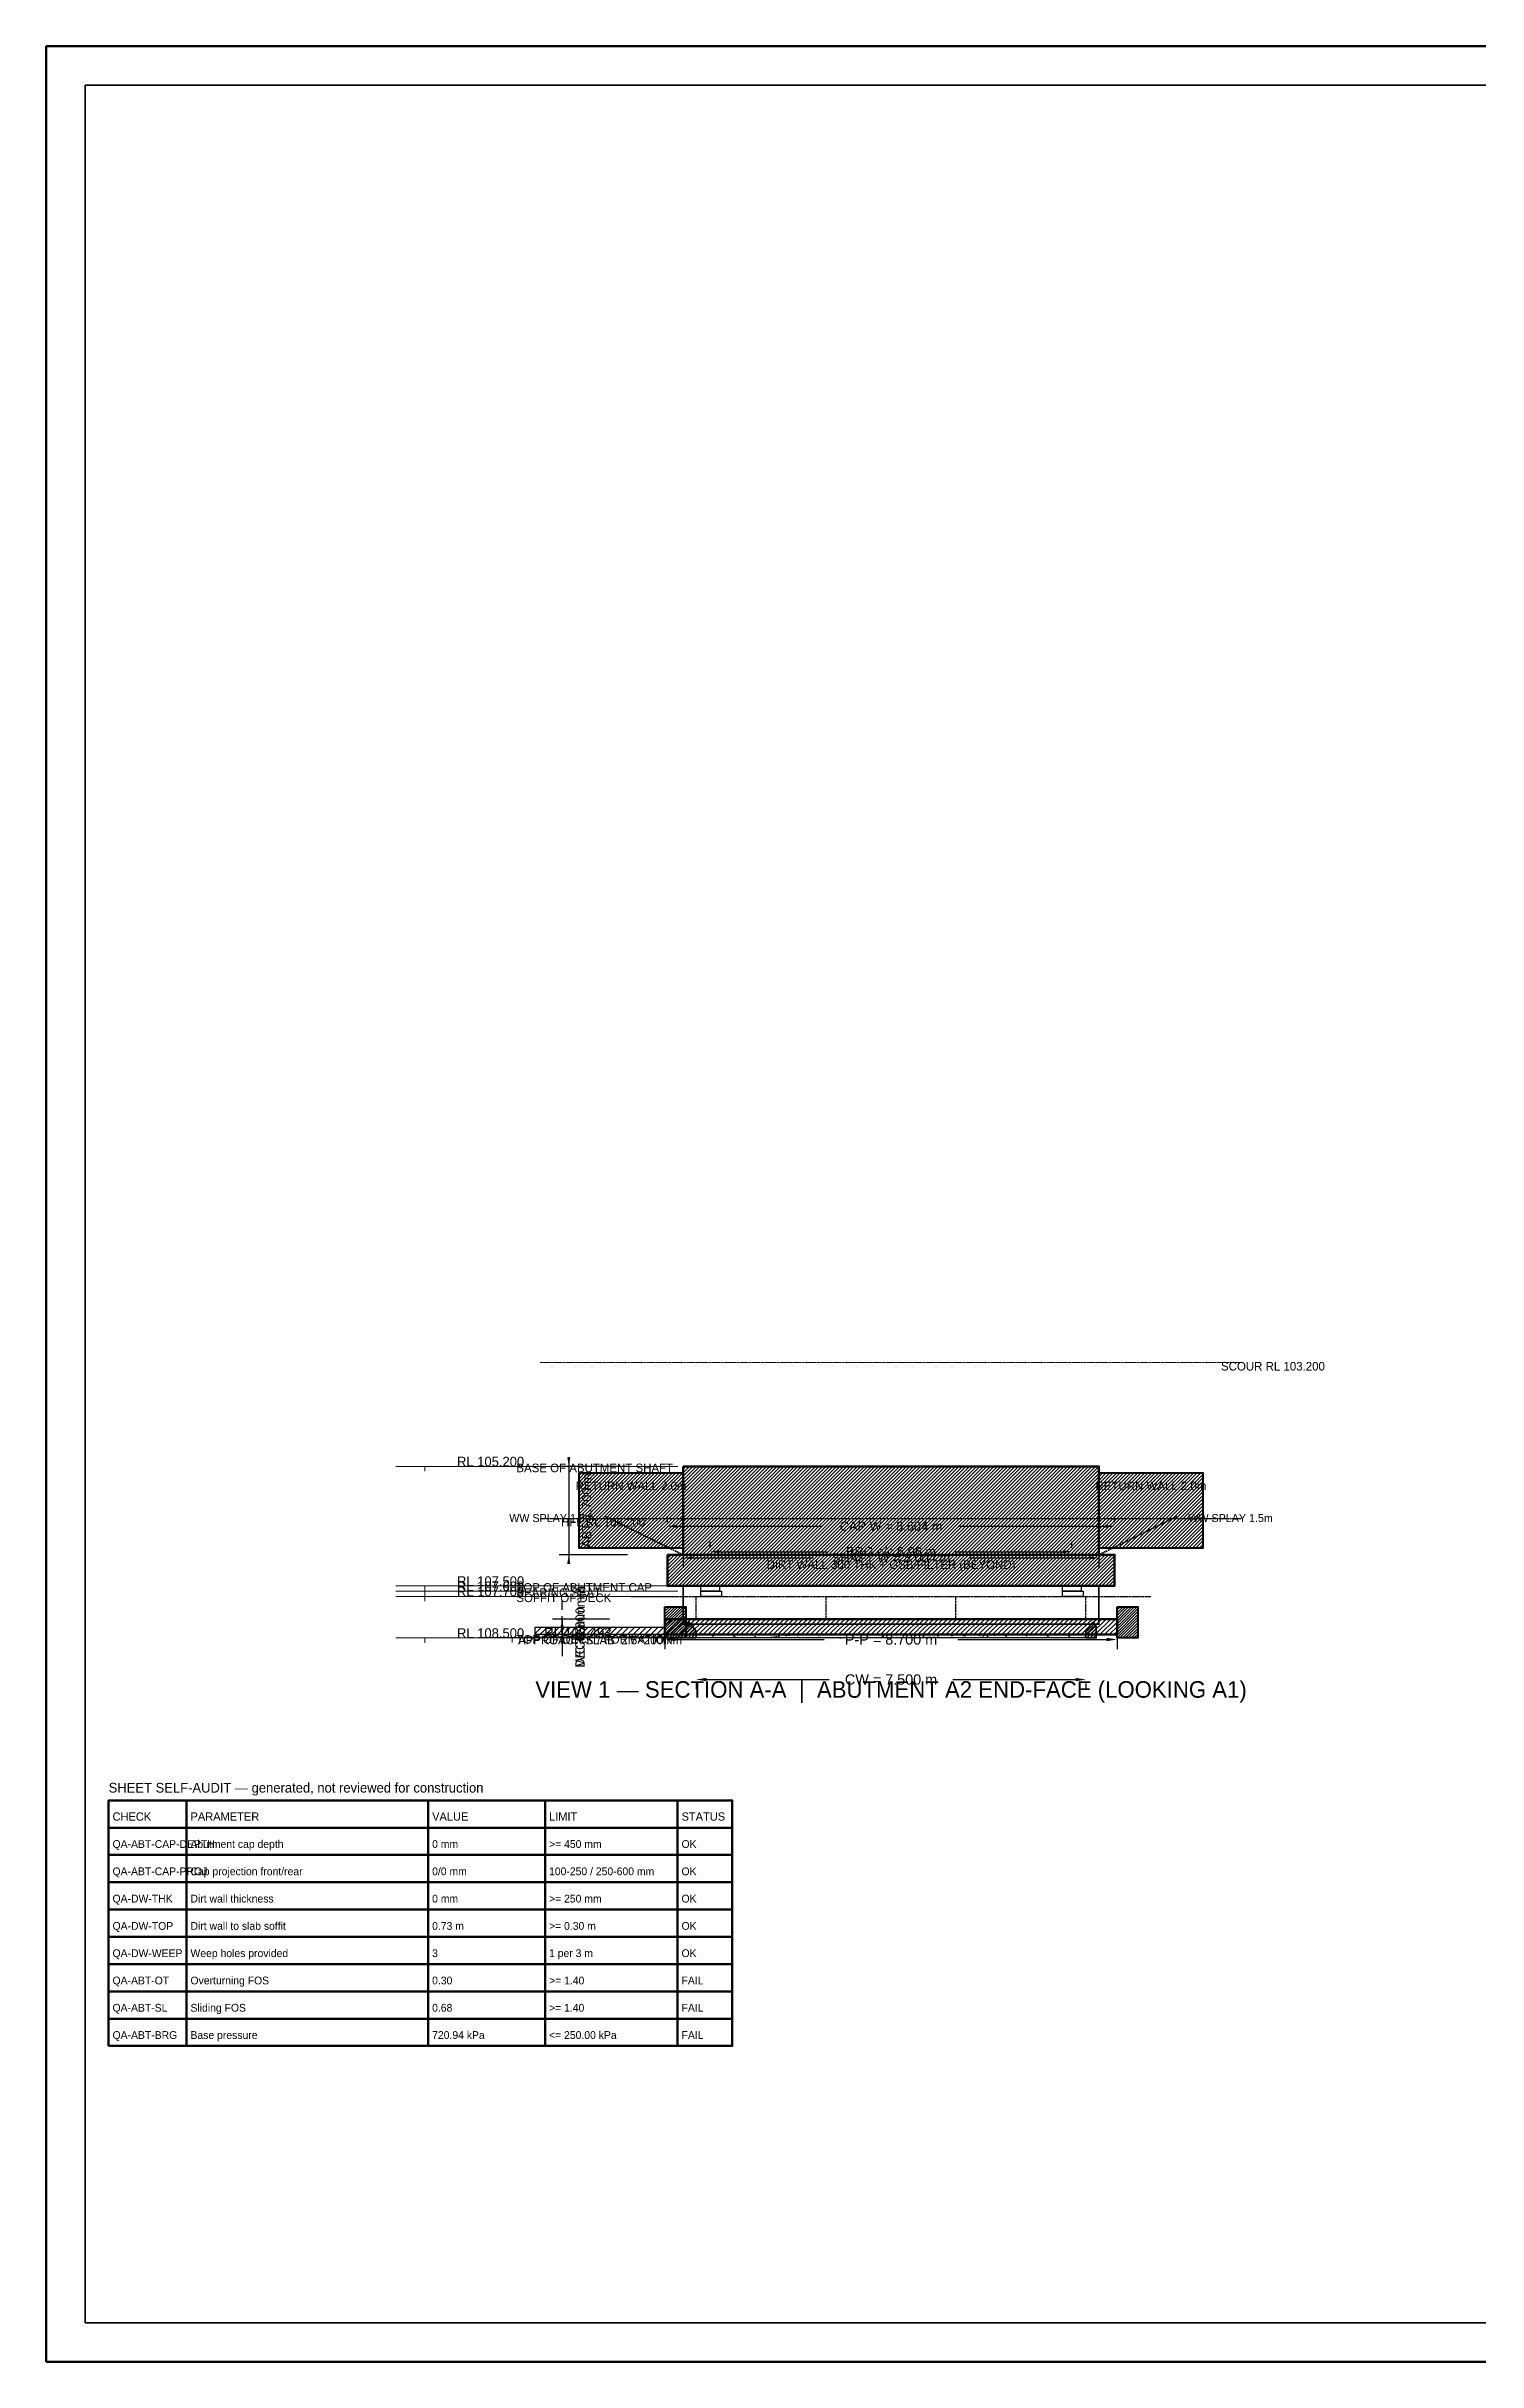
# Model space of a CAD drawing. Header units: metres. Extents: x 0 to 841, y 0 to 594.
# Drawn here: x 0 to 367, y 0 to 594 of the extents above; entities that cross this region are included whole.
import ezdxf
from ezdxf.enums import TextEntityAlignment as Align

# ---------------------------------------------------------------- set-up
doc = ezdxf.new("R2010")
doc.units = ezdxf.units.M
for name, pattern in [('DASHED', [0.5, 0.375, -0.125]), ('DASHED2', [0.25, 0.1875, -0.0625]), ('HIDDEN', [0.25, 0.1875, -0.0625])]:
    doc.linetypes.add(name, pattern=pattern)
for name, color, linetype, lineweight in [('BORDER-INNER', 7, 'Continuous', 35), ('BORDER-OUTER', 7, 'Continuous', 70), ('CIVIL-HFL', 5, 'DASHED', 25), ('CIVIL-ROAD', 7, 'Continuous', 25), ('CIVIL-SCOUR', 1, 'DASHED2', 18), ('DIM-LEVEL', 3, 'Continuous', 18), ('DIM-LINEAR', 3, 'Continuous', 18), ('STRUC-HATCHING', 8, 'Continuous', 18), ('STRUC-HIDDEN', 8, 'HIDDEN', 25), ('SUB-ABUT', 3, 'Continuous', 35), ('SUB-BEARING', 5, 'Continuous', 25), ('SUB-DIRT-WALL', 3, 'Continuous', 35), ('SUPER-DECK', 2, 'Continuous', 50), ('SUPER-KERB', 7, 'Continuous', 25), ('SUPER-PARAPET', 2, 'Continuous', 35), ('SUPER-WEARING', 8, 'Continuous', 25), ('TEXT-GENERAL', 7, 'Continuous', 18), ('TEXT-HEADER', 7, 'Continuous', 25), ('TEXT-LEVEL', 5, 'Continuous', 18), ('TEXT-SPEC', 7, 'Continuous', 13), ('TITLEBLK-BOX', 7, 'Continuous', 50)]:
    doc.layers.add(name, color=color, linetype=linetype, lineweight=lineweight)
doc.styles.add('BRIDGE_STD', font='Arial.ttf')
doc.dimstyles.new('pmb100', dxfattribs={"dimtxt": 2.5, "dimasz": 0.9375, "dimexe": 2.5, "dimexo": 2.5, "dimtad": 0, "dimtih": 1, "dimdec": 0, "dimtxsty": 'BRIDGE_STD', "dimcen": 2.5, "dimazin": 3, "dimtfac": 1, "dimtmove": 0, "dimatfit": 3})

msp = doc.modelspace()

# ---------------------------------------------------------------- hatches: boundary and pattern name
at = {"layer": 'STRUC-HATCHING'}
h = msp.add_hatch(dxfattribs=at)
h.set_pattern_fill('ANSI31', scale=0.2)
h.paths.add_polyline_path([(136.72, 227.99), (163.39, 227.99), (163.39, 208.67), (136.72, 208.67)])
h = msp.add_hatch(dxfattribs=at)
h.set_pattern_fill('ANSI31', scale=0.2)
h.paths.add_polyline_path([(163.39, 229.67), (270.11, 229.67), (270.11, 207), (163.39, 207)])
h = msp.add_hatch(dxfattribs=at)
h.set_pattern_fill('ANSI31', scale=0.2)
h.paths.add_polyline_path([(270.11, 227.99), (296.78, 227.99), (296.78, 208.67), (270.11, 208.67)])
h = msp.add_hatch(dxfattribs=at)
h.set_pattern_fill('ANSI31', scale=0.2)
h.paths.add_polyline_path([(159.39, 207), (274.11, 207), (274.11, 199), (159.39, 199)])
h = msp.add_hatch(dxfattribs=at)
h.set_pattern_fill('ANSI31', scale=0.16)
h.paths.add_polyline_path([(158.75, 193.67), (164.08, 193.67), (164.08, 185.67), (158.75, 185.67)])
h = msp.add_hatch(dxfattribs=at)
h.set_pattern_fill('ANSI31', scale=0.266667)
h.paths.add_polyline_path([(158.75, 190.53), (274.75, 190.53), (274.75, 186.53), (158.75, 186.53)])
h = msp.add_hatch(dxfattribs=at)
h.set_pattern_fill('ANSI31', scale=0.16)
h.paths.add_polyline_path([(274.75, 193.67), (280.08, 193.67), (280.08, 185.67), (274.75, 185.67)])
h = msp.add_hatch(dxfattribs=at)
h.set_pattern_fill('ANSI31', scale=0.333333)
h.paths.add_polyline_path([(125.42, 188.43), (158.75, 188.43), (158.75, 185.77), (125.42, 185.77)])
h = msp.add_hatch(dxfattribs=at)
h.set_pattern_fill('ANSI31', scale=0.186667)
h.paths.add_polyline_path([(166.75, 185.67), (164.08, 185.67), (164.08, 188.6), (164.88, 189.77), (166.75, 187.43)])
h = msp.add_hatch(dxfattribs=at)
h.set_pattern_fill('ANSI31', scale=0.186667)
h.paths.add_polyline_path([(266.75, 185.67), (269.42, 185.67), (269.42, 188.6), (268.62, 189.77), (266.75, 187.43)])
at = {"layer": 'SUPER-WEARING'}
h = msp.add_hatch(dxfattribs=at)
h.set_pattern_fill('AR-SAND', scale=0.0533333)
h.paths.add_polyline_path([(125.42, 186.63), (158.75, 186.63), (158.75, 185.77), (125.42, 185.77)])
h = msp.add_hatch(dxfattribs=at)
h.set_pattern_fill('AR-SAND', scale=0.0533333)
h.paths.add_polyline_path([(166.75, 186.53), (266.75, 186.53), (266.75, 185.67), (166.75, 185.67)])

# ---------------------------------------------------------------- linework, layer by layer
at = {"layer": 'BORDER-INNER'}
msp.add_lwpolyline([(10, 10), (831, 10), (831, 584), (10, 584), (10, 10)], dxfattribs=at)
at = {"layer": 'BORDER-OUTER'}
msp.add_lwpolyline([(0, 0), (841, 0), (841, 594), (0, 594), (0, 0)], dxfattribs=at)
at = {"layer": 'CIVIL-HFL', "color": 5, "linetype": 'DASHED'}
msp.add_line((126.75, 216.33), (306.75, 216.33), dxfattribs=at)
at = {"layer": 'CIVIL-ROAD', "lineweight": 25}
msp.add_lwpolyline([(125.42, 188.43), (158.75, 188.43), (158.75, 185.77), (125.42, 185.77), (125.42, 188.43)], dxfattribs=at)
at = {"layer": 'CIVIL-SCOUR', "color": 1, "linetype": 'DASHED2'}
msp.add_line((126.75, 256.33), (306.75, 256.33), dxfattribs=at)
at = {"layer": 'DIM-LEVEL'}
for p, q in [((89.67, 229.67), (104.63, 229.67)), ((97.15, 229.67), (97.15, 228.42)), ((89.67, 199), (104.63, 199)), ((89.67, 197.67), (104.63, 197.67)), ((89.67, 196.33), (104.63, 196.33)), ((97.15, 199), (97.15, 197.75)), ((97.15, 197.67), (97.15, 196.42)), ((97.15, 196.33), (97.15, 195.09)), ((89.67, 185.67), (104.63, 185.67)), ((97.15, 185.67), (97.15, 184.42)), ((112.07, 185.77), (127.03, 185.77)), ((119.55, 185.77), (119.55, 184.52))]:
    msp.add_line(p, q, dxfattribs=at)
at = {"layer": 'DIM-LEVEL', "color": 5}
for p, q in [((97.15, 229.67), (162.06, 229.67)), ((97.15, 199), (162.06, 199)), ((97.15, 197.67), (162.06, 197.67)), ((97.15, 196.33), (162.06, 196.33)), ((97.15, 185.67), (162.06, 185.67))]:
    msp.add_line(p, q, dxfattribs=at)
at = {"layer": 'STRUC-HIDDEN', "color": 8, "linetype": 'HIDDEN'}
for p, q in [((150.08, 196.33), (283.42, 196.33)), ((166.75, 190.53), (166.75, 196.33)), ((200.08, 190.53), (200.08, 196.33)), ((233.42, 190.53), (233.42, 196.33)), ((266.75, 190.53), (266.75, 196.33))]:
    msp.add_line(p, q, dxfattribs=at)
at = {"layer": 'SUB-ABUT', "color": 3, "linetype": 'DASHED'}
for p, q in [((163.39, 207), (143.39, 216.87)), ((270.11, 207), (290.11, 216.87))]:
    msp.add_line(p, q, dxfattribs=at)
at = {"layer": 'SUB-ABUT', "lineweight": 40}
for points in [[(136.72, 227.99), (163.39, 227.99), (163.39, 208.67), (136.72, 208.67), (136.72, 227.99)], [(270.11, 227.99), (296.78, 227.99), (296.78, 208.67), (270.11, 208.67), (270.11, 227.99)]]:
    msp.add_lwpolyline(points, dxfattribs=at)
at = {"layer": 'SUB-ABUT', "lineweight": 50}
for points in [[(163.39, 229.67), (270.11, 229.67), (270.11, 207), (163.39, 207), (163.39, 229.67)], [(159.39, 207), (274.11, 207), (274.11, 199), (159.39, 199), (159.39, 207)]]:
    msp.add_lwpolyline(points, dxfattribs=at)
at = {"layer": 'SUB-ABUT', "lineweight": 30}
for points in [[(167.95, 199), (172.75, 199), (172.75, 197.67), (167.95, 197.67), (167.95, 199)], [(260.75, 199), (265.55, 199), (265.55, 197.67), (260.75, 197.67), (260.75, 199)]]:
    msp.add_lwpolyline(points, dxfattribs=at)
at = {"layer": 'SUB-BEARING', "lineweight": 30}
for points in [[(167.95, 197.67), (173.28, 197.67), (173.28, 196.33), (167.95, 196.33), (167.95, 197.67)], [(260.75, 197.67), (266.08, 197.67), (266.08, 196.33), (260.75, 196.33), (260.75, 197.67)]]:
    msp.add_lwpolyline(points, dxfattribs=at)
at = {"layer": 'SUB-DIRT-WALL', "lineweight": 35}
msp.add_lwpolyline([(163.39, 189.2), (270.11, 189.2), (270.11, 199), (163.39, 199), (163.39, 189.2)], dxfattribs=at)
at = {"layer": 'SUPER-DECK', "lineweight": 50}
msp.add_lwpolyline([(158.75, 190.53), (274.75, 190.53), (274.75, 186.53), (158.75, 186.53), (158.75, 190.53)], dxfattribs=at)
at = {"layer": 'SUPER-KERB', "lineweight": 35}
for points in [[(166.75, 185.67), (164.08, 185.67), (164.08, 188.6), (164.88, 189.77), (166.75, 187.43), (166.75, 185.67)], [(266.75, 185.67), (269.42, 185.67), (269.42, 188.6), (268.62, 189.77), (266.75, 187.43), (266.75, 185.67)]]:
    msp.add_lwpolyline(points, dxfattribs=at)
at = {"layer": 'SUPER-PARAPET', "lineweight": 40}
for points in [[(158.75, 193.67), (164.08, 193.67), (164.08, 185.67), (158.75, 185.67), (158.75, 193.67)], [(274.75, 193.67), (280.08, 193.67), (280.08, 185.67), (274.75, 185.67), (274.75, 193.67)]]:
    msp.add_lwpolyline(points, dxfattribs=at)
at = {"layer": 'SUPER-WEARING'}
for points in [[(125.42, 186.63), (158.75, 186.63), (158.75, 185.77), (125.42, 185.77), (125.42, 186.63)], [(166.75, 186.53), (266.75, 186.53), (266.75, 185.67), (166.75, 185.67), (166.75, 186.53)]]:
    msp.add_lwpolyline(points, dxfattribs=at)
at = {"layer": 'TITLEBLK-BOX'}
for points in [[(16, 137), (36, 137), (36, 144), (16, 144), (16, 137)], [(36, 137), (98, 137), (98, 144), (36, 144), (36, 137)], [(98, 137), (128, 137), (128, 144), (98, 144), (98, 137)], [(128, 137), (162, 137), (162, 144), (128, 144), (128, 137)], [(162, 137), (176, 137), (176, 144), (162, 144), (162, 137)], [(16, 130), (36, 130), (36, 137), (16, 137), (16, 130)], [(36, 130), (98, 130), (98, 137), (36, 137), (36, 130)], [(98, 130), (128, 130), (128, 137), (98, 137), (98, 130)], [(128, 130), (162, 130), (162, 137), (128, 137), (128, 130)], [(162, 130), (176, 130), (176, 137), (162, 137), (162, 130)], [(16, 123), (36, 123), (36, 130), (16, 130), (16, 123)], [(36, 123), (98, 123), (98, 130), (36, 130), (36, 123)], [(98, 123), (128, 123), (128, 130), (98, 130), (98, 123)], [(128, 123), (162, 123), (162, 130), (128, 130), (128, 123)], [(162, 123), (176, 123), (176, 130), (162, 130), (162, 123)], [(16, 116), (36, 116), (36, 123), (16, 123), (16, 116)], [(36, 116), (98, 116), (98, 123), (36, 123), (36, 116)], [(98, 116), (128, 116), (128, 123), (98, 123), (98, 116)], [(128, 116), (162, 116), (162, 123), (128, 123), (128, 116)], [(162, 116), (176, 116), (176, 123), (162, 123), (162, 116)], [(16, 109), (36, 109), (36, 116), (16, 116), (16, 109)], [(36, 109), (98, 109), (98, 116), (36, 116), (36, 109)], [(98, 109), (128, 109), (128, 116), (98, 116), (98, 109)], [(128, 109), (162, 109), (162, 116), (128, 116), (128, 109)], [(162, 109), (176, 109), (176, 116), (162, 116), (162, 109)], [(16, 102), (36, 102), (36, 109), (16, 109), (16, 102)], [(36, 102), (98, 102), (98, 109), (36, 109), (36, 102)], [(98, 102), (128, 102), (128, 109), (98, 109), (98, 102)], [(128, 102), (162, 102), (162, 109), (128, 109), (128, 102)], [(162, 102), (176, 102), (176, 109), (162, 109), (162, 102)], [(16, 95), (36, 95), (36, 102), (16, 102), (16, 95)], [(36, 95), (98, 95), (98, 102), (36, 102), (36, 95)], [(98, 95), (128, 95), (128, 102), (98, 102), (98, 95)], [(128, 95), (162, 95), (162, 102), (128, 102), (128, 95)], [(162, 95), (176, 95), (176, 102), (162, 102), (162, 95)], [(16, 88), (36, 88), (36, 95), (16, 95), (16, 88)], [(36, 88), (98, 88), (98, 95), (36, 95), (36, 88)], [(98, 88), (128, 88), (128, 95), (98, 95), (98, 88)], [(128, 88), (162, 88), (162, 95), (128, 95), (128, 88)], [(162, 88), (176, 88), (176, 95), (162, 95), (162, 88)], [(16, 81), (36, 81), (36, 88), (16, 88), (16, 81)], [(36, 81), (98, 81), (98, 88), (36, 88), (36, 81)], [(98, 81), (128, 81), (128, 88), (98, 88), (98, 81)], [(128, 81), (162, 81), (162, 88), (128, 88), (128, 81)], [(162, 81), (176, 81), (176, 88), (162, 88), (162, 81)]]:
    msp.add_lwpolyline(points, dxfattribs=at)

# ---------------------------------------------------------------- texts
at = {"layer": 'CIVIL-HFL', "color": 5}
msp.add_text('HFL RL 106.200', height=2.2, dxfattribs=at).set_placement((132.08, 214.28))
at = {"layer": 'CIVIL-SCOUR', "color": 1}
msp.add_text('SCOUR RL 103.200', height=2.2, dxfattribs=at).set_placement((301.42, 254.28))
at = {"layer": 'TEXT-GENERAL', "color": 3}
for p in [(150.06, 223.59), (283.44, 223.59)]:
    msp.add_text('RETURN WALL 2.0m', height=2.2, dxfattribs=at).set_placement(p, align=Align.CENTER)
at = {"layer": 'TEXT-GENERAL'}
msp.add_text('APPROACH SLAB  2.5×200mm', height=2.2, dxfattribs=at).set_placement((142.08, 184.03), align=Align.CENTER)
at = {"layer": 'TEXT-HEADER'}
msp.add_text('VIEW 1 — SECTION A-A  |  ABUTMENT A2 END-FACE (LOOKING A1)', height=4.2533, dxfattribs=at).set_placement((216.75, 170.33), align=Align.CENTER)
for s, height, p in [('SHEET SELF-AUDIT — generated, not reviewed for construction', 2.4933, (16, 146)), ('CHECK', 2.119, (17, 138.8)), ('PARAMETER', 2.119, (37, 138.8)), ('VALUE', 2.119, (99, 138.8)), ('LIMIT', 2.119, (129, 138.8)), ('STATUS', 2.119, (163, 138.8))]:
    msp.add_text(s, height=height, dxfattribs=at).set_placement(p)
at = {"layer": 'TEXT-LEVEL'}
for s, height, p in [('RL 105.200', 2.493, (105.38, 229.67)), ('BASE OF ABUTMENT SHAFT', 2.2, (120.62, 228.2)), ('RL 107.500', 2.493, (105.38, 199)), ('RL 107.600', 2.493, (105.38, 197.67)), ('RL 107.700', 2.493, (105.38, 196.33)), ('TOP OF ABUTMENT CAP', 2.2, (120.62, 197.53)), ('SOFFIT OF DECK', 2.2, (120.62, 194.87)), ('BEARING SEAT', 2.2, (120.62, 196.2)), ('RL 108.500', 2.493, (105.38, 185.67)), ('TOP OF DECK / FORMATION', 2.2, (120.62, 184.2)), ('RL 108.493', 2.493, (127.78, 185.77))]:
    msp.add_text(s, height=height, dxfattribs=at).set_placement(p)
at = {"layer": 'TEXT-SPEC', "color": 3}
msp.add_text('WW SPLAY 1.5m', height=2.0533, dxfattribs=at).set_placement((140.46, 215.4), align=Align.RIGHT)
for s, height, p in [('WW SPLAY 1.5m', 2.0533, (293.04, 215.4)), ('QA-ABT-CAP-DEPTH', 1.9947, (17, 131.8)), ('Abutment cap depth', 1.9947, (37, 131.8)), ('0 mm', 1.995, (99, 131.8)), ('>= 450 mm', 1.995, (129, 131.8)), ('OK', 1.995, (163, 131.8)), ('QA-ABT-CAP-PROJ', 1.9947, (17, 124.8)), ('Cap projection front/rear', 1.9947, (37, 124.8)), ('0/0 mm', 1.995, (99, 124.8)), ('100-250 / 250-600 mm', 1.9947, (129, 124.8)), ('OK', 1.995, (163, 124.8)), ('QA-DW-THK', 1.995, (17, 117.8)), ('Dirt wall thickness', 1.9947, (37, 117.8)), ('0 mm', 1.995, (99, 117.8)), ('>= 250 mm', 1.995, (129, 117.8)), ('OK', 1.995, (163, 117.8)), ('Dirt wall to slab soffit', 1.9947, (37, 110.8)), ('QA-DW-TOP', 1.995, (17, 110.8)), ('0.73 m', 1.995, (99, 110.8)), ('>= 0.30 m', 1.995, (129, 110.8)), ('OK', 1.995, (163, 110.8)), ('QA-DW-WEEP', 1.995, (17, 103.8)), ('Weep holes provided', 1.9947, (37, 103.8)), ('3', 1.99, (99, 103.8)), ('1 per 3 m', 1.995, (129, 103.8)), ('OK', 1.995, (163, 103.8))]:
    msp.add_text(s, height=height, dxfattribs=at).set_placement(p)
msp.add_text('DIRT WALL 300 THK + GSB/FILTER (BEYOND)', height=2.2, dxfattribs=at).set_placement((216.75, 203.4), align=Align.CENTER)
at = {"layer": 'TEXT-SPEC', "color": 1}
for s, height, p in [('QA-ABT-OT', 1.995, (17, 96.8)), ('Overturning FOS', 1.9947, (37, 96.8)), ('0.30', 1.995, (99, 96.8)), ('>= 1.40', 1.995, (129, 96.8)), ('FAIL', 1.995, (163, 96.8)), ('QA-ABT-SL', 1.995, (17, 89.8)), ('Sliding FOS', 1.9947, (37, 89.8)), ('0.68', 1.995, (99, 89.8)), ('>= 1.40', 1.995, (129, 89.8)), ('FAIL', 1.995, (163, 89.8)), ('QA-ABT-BRG', 1.995, (17, 82.8)), ('Base pressure', 1.9947, (37, 82.8)), ('720.94 kPa', 1.995, (99, 82.8)), ('<= 250.00 kPa', 1.9947, (129, 82.8)), ('FAIL', 1.995, (163, 82.8))]:
    msp.add_text(s, height=height, dxfattribs=at).set_placement(p)

# ---------------------------------------------------------------- dimensions: what is measured, and where the dimension line sits
at = {"layer": 'DIM-LINEAR'}
for base, p1, p2, text in [((134.06, 229.67), (151.66, 229.67), (151.66, 207), 'ABT 1.700 m'), ((132.35, 190.53), (147.02, 190.53), (147.02, 186.53), 'DECK 300mm'), ((132.35, 186.53), (147.02, 186.53), (147.02, 185.67), 'WC 65mm')]:
    msp.add_linear_dim(base=base, p1=p1, p2=p2, angle=90, text=text, dimstyle='pmb100', override={"dimtxt": 2.346667, "dimasz": 2.346667, "dimgap": 0.938667, "dimclrt": 3}, dxfattribs=at).render()
for base, p1, p2, text, override in [((159.39, 214.33), (159.39, 212.87), (274.11, 212.87), 'CAP W = 8.604 m', {"dimtxt": 2.346667, "dimasz": 2.346667, "dimgap": 0.938667, "dimclrt": 3}), ((163.39, 206.2), (163.39, 223.8), (270.11, 223.8), 'SHAFT W = 8.004 m', {"dimtxt": 2.346667, "dimasz": 2.346667, "dimgap": 0.938667, "dimclrt": 3}), ((170.35, 207.8), (170.35, 206.33), (263.15, 206.33), 'BRG c/c 6.96 m', {"dimtxt": 2.346667, "dimasz": 2.346667, "dimgap": 0.938667, "dimclrt": 3}), ((158.75, 185.27), (158.75, 188.2), (274.75, 188.2), 'P-P = 8.700 m', {"dimtxt": 2.64, "dimasz": 2.64, "dimgap": 1.056, "dimclrt": 3}), ((166.75, 175), (166.75, 176.47), (266.75, 176.47), 'CW = 7.500 m', {"dimtxt": 2.64, "dimasz": 2.64, "dimgap": 1.056, "dimclrt": 3})]:
    msp.add_linear_dim(base=base, p1=p1, p2=p2, text=text, dimstyle='pmb100', override=override, dxfattribs=at).render()

doc.saveas('drawing.dxf')
